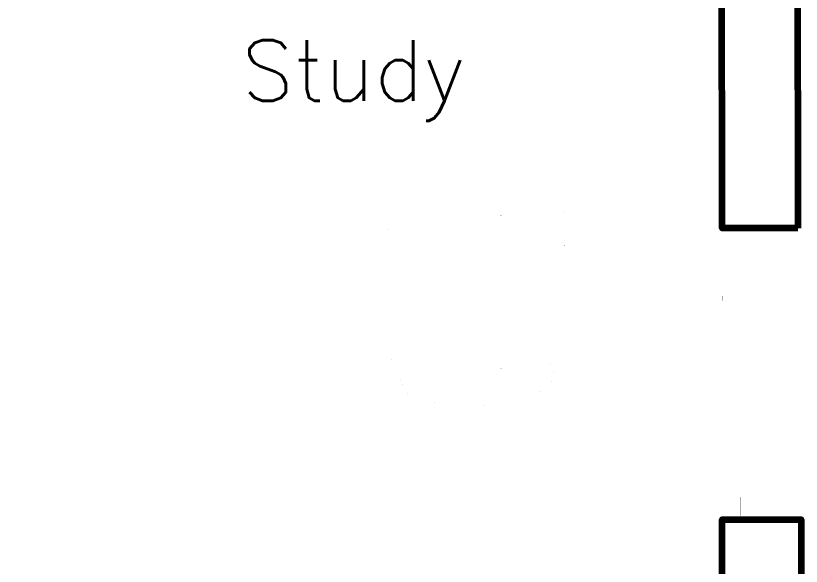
# Model space of a CAD drawing. Header units: metres. Extents: x -6.2 to 4.5, y -5 to 2.9.
# Drawn here: x 1.891 to 4.481, y -0.726 to 1.089 of the extents above; entities that cross this region are included whole.
import ezdxf
from ezdxf.enums import TextEntityAlignment as Align

# ---------------------------------------------------------------- set-up
doc = ezdxf.new("R2010")
doc.units = ezdxf.units.M
doc.header["$LTSCALE"] = 10
doc.layers.get('0').update_dxf_attribs({"linetype": 'CONTINUOUS', "lineweight": 100})
for name, color, linetype, lineweight in [('roomitems', 2, 'CONTINUOUS', 100), ('texts', 5, 'CONTINUOUS', 100), ('walls', 8, 'CONTINUOUS', 100), ('windows', 3, 'CONTINUOUS', 100)]:
    doc.layers.add(name, color=color, linetype=linetype, lineweight=lineweight)
doc.styles.get("Standard").update_dxf_attribs({"font": 'txt', "width": 0.75, "bigfont": 'bigfont.shx'})

# ---------------------------------------------------------------- blocks, each defined once
blk = doc.blocks.new('W-3-2')
at = {"color": 0}
for points, const_width in [([(-400.3, 60), (-480.4, 60)], 0.01), ([(-480.4, 60), (-480.4, 50)], 0.01), ([(-400.3, 60), (-480.4, 60)], 0.01), ([(-473.7, 60), (-480.4, 60)], 0.01), ([(-480.4, 60), (-480.4, 50)], 0.01), ([(-467.1, 60), (-473.7, 60)], 0.01), ([(-460.4, 60), (-467.1, 60)], 0.01), ([(-453.7, 60), (-460.4, 60)], 0.01), ([(-447.1, 60), (-453.7, 60)], 0.01), ([(-440.4, 60), (-447.1, 60)], 0.01), ([(-433.7, 60), (-440.4, 60)], 0.01), ([(-427.1, 60), (-433.7, 60)], 0.01), ([(-420.4, 60), (-427.1, 60)], 0.01), ([(-413.7, 60), (-420.4, 60)], 0.01), ([(-407.1, 60), (-413.7, 60)], 0.01), ([(-400.4, 60), (-407.1, 60)], 0.01), ([(-400.4, 60), (-400.4, 60)], 0.01), ([(-320.3, 60), (-400.3, 60)], 0.01), ([(-320.3, 60), (-400.3, 60)], 0.01), ([(-240.2, 60), (-320.3, 60)], 0.01), ([(-240.2, 60), (-320.3, 60)], 0.01), ([(-160.1, 60), (-240.2, 60)], 0.01), ([(-160.1, 60), (-240.2, 60)], 0.01), ([(-80.1, 60), (-160.1, 60)], 0.01), ([(-80.1, 60), (-160.1, 60)], 0.01), ([(0, 60), (-80.1, 60)], 0.01), ([(0, 60), (-80.1, 60)], 0.01), ([(80.1, 60), (0, 60)], 0.01), ([(80.1, 60), (0, 60)], 0.01), ([(160.1, 60), (80.1, 60)], 0.01), ([(160.1, 60), (80.1, 60)], 0.01), ([(240.2, 60), (160.1, 60)], 0.01), ([(240.2, 60), (160.1, 60)], 0.01), ([(320.3, 60), (240.2, 60)], 0.01), ([(320.3, 60), (240.2, 60)], 0.01), ([(400.3, 60), (320.3, 60)], 0.01), ([(400.3, 60), (320.3, 60)], 0.01), ([(480.4, 60), (400.3, 60)], 0.01), ([(480.4, 60), (400.3, 60)], 0.01), ([(407.1, 60), (400.4, 60)], 0.01), ([(413.7, 60), (407.1, 60)], 0.01), ([(420.4, 60), (413.7, 60)], 0.01), ([(427.1, 60), (420.4, 60)], 0.01), ([(433.7, 60), (427.1, 60)], 0.01), ([(440.4, 60), (433.7, 60)], 0.01), ([(447.1, 60), (440.4, 60)], 0.01), ([(453.7, 60), (447.1, 60)], 0.01), ([(460.4, 60), (453.7, 60)], 0.01), ([(467.1, 60), (460.4, 60)], 0.01), ([(473.7, 60), (467.1, 60)], 0.01), ([(480.4, 60), (473.7, 60)], 0.01), ([(480.4, 50), (480.4, 60)], 0.01), ([(480.4, 60), (480.4, 60)], 0.01), ([(480.4, 50), (480.4, 60)], 0.01), ([(-480.4, 50), (-480.4, 40)], 0.01), ([(-480.4, 50), (-480.4, 40)], 0.01), ([(-480.4, 40), (-480.4, 30)], 0.01), ([(-480.4, 40), (-480.4, 30)], 0.01), ([(-480.4, 30), (-480.4, 20)], 0.01), ([(-480.4, 30), (-480.4, 20)], 0.01), ([(480.4, 40), (480.4, 50)], 0.01), ([(480.4, 40), (480.4, 50)], 0.01), ([(480.4, 30), (480.4, 40)], 0.01), ([(480.4, 30), (480.4, 40)], 0.01), ([(480.4, 20), (480.4, 30)], 0.01), ([(480.4, 20), (480.4, 30)], 0.01), ([(-480.4, 20), (-480.4, 10)], 0.01), ([(-480.4, 20), (-480.4, 10)], 0.01), ([(-480.4, 10), (-480.4, 0)], 0.01), ([(-480.4, 10), (-480.4, 0)], 0.01), ([(-480.4, 0), (-480.4, -10)], 0.01), ([(-480.4, 0), (-480.4, 0)], 0.01), ([(-480.4, 0), (-400.3, 0)], 0.01), ([(-480.4, 0), (-480.4, -10)], 0.01), ([(-480.4, 0), (-480.4, 0)], 0.04), ([(-480.4, 0), (-473.7, 0)], 0.04), ([(-473.7, 0), (-467.1, 0)], 0.04), ([(-467.1, 0), (-460.4, 0)], 0.04), ([(-460.4, 0), (-453.7, 0)], 0.04), ([(-453.7, 0), (-447.1, 0)], 0.04), ([(-447.1, 0), (-440.4, 0)], 0.04), ([(-440.4, 0), (-433.7, 0)], 0.04), ([(-433.7, 0), (-427.1, 0)], 0.04), ([(-427.1, 0), (-420.4, 0)], 0.04), ([(-420.4, 0), (-413.7, 0)], 0.04), ([(-413.7, 0), (-407.1, 0)], 0.04), ([(-407.1, 0), (-400.4, 0)], 0.04), ([(-400.3, 0), (-320.3, 0)], 0.01), ([(-320.3, 0), (-240.2, 0)], 0.01), ([(-240.2, 0), (-160.1, 0)], 0.01), ([(-160.1, 0), (-80.1, 0)], 0.01), ([(-80.1, 0), (0, 0)], 0.01), ([(-40, 0), (-40, 0)], 0.04), ([(-40, 0), (-33.3, 0)], 0.04), ([(-33.3, 0), (-26.7, 0)], 0.04), ([(-26.7, 0), (-20, 0)], 0.04), ([(-20, 0), (-13.3, 0)], 0.04), ([(-13.3, 0), (-6.7, 0)], 0.04), ([(-6.7, 0), (0, 0)], 0.04), ([(0, 0), (80.1, 0)], 0.01), ([(0, 0), (6.7, 0)], 0.04), ([(6.7, 0), (13.3, 0)], 0.04), ([(13.3, 0), (20, 0)], 0.04), ([(20, 0), (26.7, 0)], 0.04), ([(26.7, 0), (33.3, 0)], 0.04), ([(33.3, 0), (40, 0)], 0.04), ([(80.1, 0), (160.1, 0)], 0.01), ([(160.1, 0), (240.2, 0)], 0.01), ([(240.2, 0), (320.3, 0)], 0.01), ([(320.3, 0), (400.3, 0)], 0.01), ([(400.3, 0), (480.4, 0)], 0.01), ([(400.4, 0), (400.4, 0)], 0.04), ([(400.4, 0), (407.1, 0)], 0.04), ([(407.1, 0), (413.7, 0)], 0.04), ([(413.7, 0), (420.4, 0)], 0.04), ([(420.4, 0), (427.1, 0)], 0.04), ([(427.1, 0), (433.7, 0)], 0.04), ([(433.7, 0), (440.4, 0)], 0.04), ([(440.4, 0), (447.1, 0)], 0.04), ([(447.1, 0), (453.7, 0)], 0.04), ([(453.7, 0), (460.4, 0)], 0.04), ([(460.4, 0), (467.1, 0)], 0.04), ([(467.1, 0), (473.7, 0)], 0.04), ([(473.7, 0), (480.4, 0)], 0.04), ([(480.4, 10), (480.4, 20)], 0.01), ([(480.4, 10), (480.4, 20)], 0.01), ([(480.4, 0), (480.4, 10)], 0.01), ([(480.4, 0), (480.4, 10)], 0.01), ([(480.4, -10), (480.4, 0)], 0.01), ([(480.4, -10), (480.4, 0)], 0.01), ([(-480.4, -10), (-480.4, -20)], 0.01), ([(-480.4, -10), (-480.4, -20)], 0.01), ([(-480.4, -20), (-480.4, -30)], 0.01), ([(-480.4, -20), (-480.4, -30)], 0.01), ([(480.4, -20), (480.4, -10)], 0.01), ([(480.4, -20), (480.4, -10)], 0.01), ([(480.4, -30), (480.4, -20)], 0.01), ([(480.4, -30), (480.4, -20)], 0.01), ([(-480.4, -30), (-480.4, -40)], 0.01), ([(-480.4, -30), (-480.4, -40)], 0.01), ([(-480.4, -40), (-480.4, -50)], 0.01), ([(-480.4, -40), (-480.4, -50)], 0.01), ([(-480.4, -50), (-480.4, -60)], 0.01), ([(-480.4, -50), (-480.4, -60)], 0.01), ([(480.4, -40), (480.4, -30)], 0.01), ([(480.4, -40), (480.4, -30)], 0.01), ([(480.4, -50), (480.4, -40)], 0.01), ([(480.4, -50), (480.4, -40)], 0.01), ([(480.4, -60), (480.4, -50)], 0.01), ([(480.4, -60), (480.4, -50)], 0.01), ([(-480.4, -60), (-480.4, -60)], 0.01), ([(-480.4, -60), (-400.3, -60)], 0.01), ([(-480.4, -60), (-480.4, -60)], 0.01), ([(-480.4, -60), (-480.4, -60)], 0.01), ([(-480.4, -60), (-480.4, -60)], 0.01), ([(-480.4, -60), (-480.4, -60)], 0.01), ([(-480.4, -60), (-480.4, -60)], 0.01), ([(-480.4, -60), (-480.4, -60)], 0.01), ([(-480.4, -60), (-480.4, -60)], 0.01), ([(-480.4, -60), (-480.4, -60)], 0.01), ([(-480.4, -60), (-480.4, -60)], 0.01), ([(-480.4, -60), (-480.4, -60)], 0.01), ([(-480.4, -60), (-480.4, -60)], 0.01), ([(-480.4, -60), (-480.4, -60)], 0.01), ([(-480.4, -60), (-480.4, -60)], 0.01), ([(-480.4, -60), (-480.4, -60)], 0.01), ([(-480.4, -60), (-480.4, -60)], 0.01), ([(-480.4, -60), (-400.3, -60)], 0.01), ([(-480.4, -60), (-473.7, -60)], 0.01), ([(-473.7, -60), (-467.1, -60)], 0.01), ([(-467.1, -60), (-460.4, -60)], 0.01), ([(-460.4, -60), (-453.7, -60)], 0.01), ([(-453.7, -60), (-447.1, -60)], 0.01), ([(-447.1, -60), (-440.4, -60)], 0.01), ([(-440.4, -60), (-433.7, -60)], 0.01), ([(-433.7, -60), (-427.1, -60)], 0.01), ([(-427.1, -60), (-420.4, -60)], 0.01), ([(-420.4, -60), (-413.7, -60)], 0.01), ([(-413.7, -60), (-407.1, -60)], 0.01), ([(-407.1, -60), (-400.4, -60)], 0.01), ([(-400.3, -60), (-320.3, -60)], 0.01), ([(-400.3, -60), (-320.3, -60)], 0.01), ([(-320.3, -60), (-240.2, -60)], 0.01), ([(-320.3, -60), (-240.2, -60)], 0.01), ([(-240.2, -60), (-160.1, -60)], 0.01), ([(-240.2, -60), (-160.1, -60)], 0.01), ([(-160.1, -60), (-80.1, -60)], 0.01), ([(-160.1, -60), (-80.1, -60)], 0.01), ([(-80.1, -60), (0, -60)], 0.01), ([(-80.1, -60), (0, -60)], 0.01), ([(0, -60), (80.1, -60)], 0.01), ([(0, -60), (80.1, -60)], 0.01), ([(80.1, -60), (160.1, -60)], 0.01), ([(80.1, -60), (160.1, -60)], 0.01), ([(160.1, -60), (240.2, -60)], 0.01), ([(160.1, -60), (240.2, -60)], 0.01), ([(240.2, -60), (320.3, -60)], 0.01), ([(240.2, -60), (320.3, -60)], 0.01), ([(320.3, -60), (400.3, -60)], 0.01), ([(320.3, -60), (400.3, -60)], 0.01), ([(400.3, -60), (480.4, -60)], 0.01), ([(400.3, -60), (480.4, -60)], 0.01), ([(400.4, -60), (400.4, -60)], 0.01), ([(400.4, -60), (407.1, -60)], 0.01), ([(407.1, -60), (413.7, -60)], 0.01), ([(413.7, -60), (420.4, -60)], 0.01), ([(420.4, -60), (427.1, -60)], 0.01), ([(427.1, -60), (433.7, -60)], 0.01), ([(433.7, -60), (440.4, -60)], 0.01), ([(440.4, -60), (447.1, -60)], 0.01), ([(447.1, -60), (453.7, -60)], 0.01), ([(453.7, -60), (460.4, -60)], 0.01), ([(460.4, -60), (467.1, -60)], 0.01), ([(467.1, -60), (473.7, -60)], 0.01), ([(473.7, -60), (480.4, -60)], 0.01)]:
    blk.add_lwpolyline(points, dxfattribs=dict(at, const_width=const_width))
blk = doc.blocks.new('F-3-1')
at = {"color": 0, "const_width": 0.01}
for points in [[(-768.7, 718.5), (-768.7, 718.5)], [(-768.7, 718.5), (-640.6, 718.5)], [(-768.7, 598.7), (-768.7, 718.5)], [(-768.7, 718.5), (-768.7, 718.5)], [(-768.7, 718.5), (-768.7, 718.5)], [(-640.6, 718.5), (-512.5, 718.5)], [(-512.5, 718.5), (-384.4, 718.5)], [(-384.4, 718.5), (-256.2, 718.5)], [(-256.2, 718.5), (-128.1, 718.5)], [(-128.1, 718.5), (0, 718.5)], [(0, 718.5), (128.1, 718.5)], [(128.1, 718.5), (256.2, 718.5)], [(256.2, 718.5), (384.4, 718.5)], [(384.4, 718.5), (512.5, 718.5)], [(512.5, 718.5), (640.6, 718.5)], [(640.6, 718.5), (768.7, 718.5)], [(768.7, 718.5), (768.7, 598.7)], [(-768.7, 479), (-768.7, 598.7)], [(768.7, 598.7), (768.7, 479)], [(-768.7, 359.2), (-768.7, 479)], [(768.7, 479), (768.7, 359.2)], [(-768.7, 239.5), (-768.7, 359.2)], [(768.7, 359.2), (768.7, 239.5)], [(-768.7, 119.7), (-768.7, 239.5)], [(768.7, 239.5), (768.7, 119.7)], [(-768.7, 0), (-768.7, 119.7)], [(768.7, 119.7), (768.7, 0)], [(-768.7, -119.7), (-768.7, 0)], [(768.7, 0), (768.7, -119.7)], [(-768.7, -239.5), (-768.7, -119.7)], [(768.7, -119.7), (768.7, -239.5)], [(-768.7, -359.2), (-768.7, -239.5)], [(768.7, -239.5), (768.7, -359.2)], [(-768.7, -479), (-768.7, -359.2)], [(768.7, -359.2), (768.7, -479)], [(-768.7, -598.7), (-768.7, -479)], [(768.7, -479), (768.7, -598.7)], [(-768.7, -718.5), (-768.7, -598.7)], [(768.7, -598.7), (768.7, -718.5)], [(-768.7, -718.5), (-768.7, -718.5)], [(-768.7, -718.5), (-640.6, -718.5)], [(-640.6, -718.5), (-768.7, -718.5)], [(-640.6, -718.5), (-512.5, -718.5)], [(-512.5, -718.5), (-640.6, -718.5)], [(-512.5, -718.5), (-384.4, -718.5)], [(-384.4, -718.5), (-512.5, -718.5)], [(-384.4, -718.5), (-256.2, -718.5)], [(-256.2, -718.5), (-384.4, -718.5)], [(-256.2, -718.5), (-128.1, -718.5)], [(-128.1, -718.5), (-256.2, -718.5)], [(-128.1, -718.5), (0, -718.5)], [(0, -718.5), (-128.1, -718.5)], [(0, -718.5), (128.1, -718.5)], [(128.1, -718.5), (0, -718.5)], [(128.1, -718.5), (256.2, -718.5)], [(256.2, -718.5), (128.1, -718.5)], [(256.2, -718.5), (384.4, -718.5)], [(384.4, -718.5), (256.2, -718.5)], [(384.4, -718.5), (512.5, -718.5)], [(512.5, -718.5), (384.4, -718.5)], [(512.5, -718.5), (640.6, -718.5)], [(640.6, -718.5), (512.5, -718.5)], [(640.6, -718.5), (768.7, -718.5)], [(768.7, -718.5), (640.6, -718.5)]]:
    blk.add_lwpolyline(points, dxfattribs=at)
blk = doc.blocks.new('F-3-3')
at = {"color": 0, "const_width": 0.01}
for points in [[(-109, 312.2), (-120, 310.7)], [(-98, 313.5), (-109, 312.2)], [(-87, 314.7), (-98, 313.5)], [(-76.1, 315.7), (-87, 314.7)], [(-65.1, 316.6), (-76.1, 315.7)], [(-54, 317.4), (-65.1, 316.6)], [(-43, 318), (-54, 317.4)], [(-32, 318.5), (-43, 318)], [(-21, 318.8), (-32, 318.5)], [(-9.9, 319), (-21, 318.8)], [(1.1, 319.1), (-9.9, 319)], [(11.2, 319), (0.1, 319.1)], [(0.1, 319.1), (0.2, 319.1)], [(0.2, 319.1), (0.3, 319.1)], [(0.3, 319.1), (0.4, 319.1)], [(0.4, 319.1), (0.4, 319.1)], [(0.4, 319.1), (0.5, 319.1)], [(0.5, 319.1), (0.6, 319.1)], [(0.6, 319.1), (0.7, 319.1)], [(0.7, 319.1), (0.8, 319.1)], [(0.8, 319.1), (0.9, 319.1)], [(0.9, 319.1), (0.9, 319.1)], [(0.9, 319.1), (1, 319.1)], [(1, 319.1), (1.1, 319.1)], [(22.2, 318.8), (11.2, 319)], [(33.2, 318.5), (22.2, 318.8)], [(44.3, 318), (33.2, 318.5)], [(55.3, 317.4), (44.3, 318)], [(66.3, 316.6), (55.3, 317.4)], [(77.3, 315.7), (66.3, 316.6)], [(88.3, 314.7), (77.3, 315.7)], [(99.3, 313.5), (88.3, 314.7)], [(110.2, 312.2), (99.3, 313.5)], [(121.2, 310.7), (110.2, 312.2)], [(-295.6, 302.1), (-295.5, 302.7)], [(-295.6, 301.5), (-295.6, 302.1)], [(-295.6, 298.3), (-295.6, 301.5)], [(-295.6, 295.1), (-295.6, 298.3)], [(-295.6, 291.9), (-295.6, 295.1)], [(-295.6, 288.7), (-295.6, 291.9)], [(-295.5, 285.5), (-295.6, 288.7)], [(-295.5, 302.7), (-295.4, 303.3)], [(-295.5, 282.4), (-295.5, 285.5)], [(-295.4, 303.3), (-295.2, 303.9)], [(-295.2, 303.9), (-294.9, 304.4)], [(-294.9, 304.4), (-294.6, 304.9)], [(-294.6, 304.9), (-294.3, 305.4)], [(-294.3, 305.4), (-293.9, 305.8)], [(-293.9, 305.8), (-293.5, 306.1)], [(-293.5, 306.1), (-293.1, 306.4)], [(-293.1, 306.4), (-292.6, 306.6)], [(-292.6, 306.6), (-292.1, 306.8)], [(-292.1, 306.8), (-285.1, 303.9)], [(-285.1, 303.9), (-278.2, 301.1)], [(-278.2, 301.1), (-271.3, 298.2)], [(-271.3, 298.2), (-264.3, 295.4)], [(-264.3, 295.4), (-257.4, 292.5)], [(-257.4, 292.5), (-250.4, 289.7)], [(-250.4, 289.7), (-243.5, 286.8)], [(-243.5, 286.8), (-236.5, 284)], [(-199, 289.2), (-207, 284.7)], [(-190.8, 293.2), (-199, 289.2)], [(-182.6, 296.8), (-190.8, 293.2)], [(-174.2, 300), (-182.6, 296.8)], [(-165.7, 302.7), (-174.2, 300)], [(-157.1, 305), (-165.7, 302.7)], [(-148.4, 306.8), (-157.1, 305)], [(-139.7, 308.2), (-148.4, 306.8)], [(-130.9, 309.2), (-139.7, 308.2)], [(-120, 310.7), (-130.9, 309.2)], [(132.2, 309.2), (121.2, 310.7)], [(140.9, 308.2), (132.2, 309.2)], [(149.7, 306.8), (140.9, 308.2)], [(158.3, 305), (149.7, 306.8)], [(166.9, 302.7), (158.3, 305)], [(175.4, 300), (166.9, 302.7)], [(183.8, 296.8), (175.4, 300)], [(192, 293.2), (183.8, 296.8)], [(200.2, 289.2), (192, 293.2)], [(208.2, 284.7), (200.2, 289.2)], [(243.8, 286.8), (236.9, 284)], [(250.8, 289.7), (243.8, 286.8)], [(257.7, 292.5), (250.8, 289.7)], [(264.7, 295.4), (257.7, 292.5)], [(271.6, 298.2), (264.7, 295.4)], [(278.6, 301.1), (271.6, 298.2)], [(285.5, 303.9), (278.6, 301.1)], [(292.5, 306.8), (285.5, 303.9)], [(293, 306.6), (292.5, 306.8)], [(293.4, 306.4), (293, 306.6)], [(293.9, 306.1), (293.4, 306.4)], [(294.3, 305.8), (293.9, 306.1)], [(294.7, 305.4), (294.3, 305.8)], [(295, 304.9), (294.7, 305.4)], [(295.3, 304.4), (295, 304.9)], [(295.5, 303.9), (295.3, 304.4)], [(295.7, 303.3), (295.5, 303.9)], [(295.9, 302.7), (295.7, 303.3)], [(296, 302.1), (295.9, 302.7)], [(295.9, 291.9), (296, 295.1)], [(295.9, 288.7), (295.9, 291.9)], [(295.9, 285.5), (295.9, 288.7)], [(295.9, 282.4), (295.9, 285.5)], [(296, 301.5), (296, 302.1)], [(296, 298.3), (296, 301.5)], [(296, 295.1), (296, 298.3)], [(-295.5, 279.2), (-295.5, 282.4)], [(-295.5, 276), (-295.5, 279.2)], [(-295.5, 272.8), (-295.5, 276)], [(-295.4, 269.6), (-295.5, 272.8)], [(-295.4, 266.4), (-295.4, 269.6)], [(-295.4, 263.2), (-295.4, 266.4)], [(-295.4, 262.7), (-295.4, 263.2)], [(-295.3, 262.1), (-295.4, 262.7)], [(-295.2, 261.6), (-295.3, 262.1)], [(-295, 261.1), (-295.2, 261.6)], [(-294.8, 260.7), (-295, 261.1)], [(-294.5, 260.2), (-294.8, 260.7)], [(-294.2, 259.9), (-294.5, 260.2)], [(-293.9, 259.5), (-294.2, 259.9)], [(-293.5, 259.2), (-293.9, 259.5)], [(-293.1, 259), (-293.5, 259.2)], [(-239.4, 259.2), (-240.5, 257.5)], [(-238.3, 260.9), (-239.4, 259.2)], [(-237.1, 262.5), (-238.3, 260.9)], [(-235.9, 264), (-237.1, 262.5)], [(-236.5, 284), (-229.6, 281.1)], [(-234.5, 265.4), (-235.9, 264)], [(-233.1, 266.7), (-234.5, 265.4)], [(-229.6, 260.8), (-233.4, 257.6)], [(-231.6, 267.9), (-233.1, 266.7)], [(-230, 269), (-231.6, 267.9)], [(-222.5, 274.6), (-230, 269)], [(-229.6, 281.1), (-222.6, 278.3)], [(-225.7, 263.8), (-229.6, 260.8)], [(-221.7, 266.4), (-225.7, 263.8)], [(-222.6, 278.3), (-215.7, 275.4)], [(-214.8, 279.9), (-222.5, 274.6)], [(-217.5, 268.8), (-221.7, 266.4)], [(-213.2, 270.8), (-217.5, 268.8)], [(-215.7, 275.4), (-208.8, 272.6)], [(-207, 284.7), (-214.8, 279.9)], [(-208.8, 272.6), (-213.2, 270.8)], [(216.1, 279.9), (208.2, 284.7)], [(216.1, 275.4), (209.1, 272.6)], [(209.1, 272.6), (213.5, 270.8)], [(213.5, 270.8), (217.8, 268.8)], [(223.7, 274.6), (216.1, 279.9)], [(223, 278.3), (216.1, 275.4)], [(217.8, 268.8), (222, 266.4)], [(222, 266.4), (226.1, 263.8)], [(230, 281.1), (223, 278.3)], [(231.3, 269), (223.7, 274.6)], [(226.1, 263.8), (230, 260.8)], [(236.9, 284), (230, 281.1)], [(230, 260.8), (233.7, 257.6)], [(232.8, 267.9), (231.3, 269)], [(234.3, 266.8), (232.8, 267.9)], [(235.8, 265.5), (234.3, 266.8)], [(237.1, 264.1), (235.8, 265.5)], [(238.4, 262.6), (237.1, 264.1)], [(239.6, 261), (238.4, 262.6)], [(240.7, 259.3), (239.6, 261)], [(241.7, 257.6), (240.7, 259.3)], [(293.5, 259), (293.8, 259.2)], [(293.8, 259.2), (294.2, 259.5)], [(294.2, 259.5), (294.6, 259.9)], [(294.6, 259.9), (294.9, 260.2)], [(294.9, 260.2), (295.1, 260.7)], [(295.1, 260.7), (295.3, 261.1)], [(295.3, 261.1), (295.5, 261.6)], [(295.5, 261.6), (295.7, 262.1)], [(295.7, 262.1), (295.7, 262.7)], [(295.7, 262.7), (295.8, 263.2)], [(295.8, 276), (295.9, 279.2)], [(295.8, 272.8), (295.8, 276)], [(295.8, 269.6), (295.8, 272.8)], [(295.8, 266.4), (295.8, 269.6)], [(295.8, 263.2), (295.8, 266.4)], [(295.9, 279.2), (295.9, 282.4)], [(-292.7, 258.8), (-293.1, 259)], [(-292.2, 258.7), (-292.7, 258.8)], [(-288.9, 256.6), (-292.2, 258.7)], [(-285.5, 254.4), (-288.9, 256.6)], [(-282.2, 252.3), (-285.5, 254.4)], [(-278.8, 250.1), (-282.2, 252.3)], [(-275.5, 248), (-278.8, 250.1)], [(-272.1, 245.8), (-275.5, 248)], [(-268.8, 243.7), (-272.1, 245.8)], [(-265.5, 241.5), (-268.8, 243.7)], [(-262.1, 239.4), (-265.5, 241.5)], [(-258.8, 237.3), (-262.1, 239.4)], [(-255.4, 235.1), (-258.8, 237.3)], [(-252.1, 233), (-255.4, 235.1)], [(-249.5, 237.7), (-252.1, 233)], [(-246.6, 242.1), (-249.5, 237.7)], [(-247.3, 235.9), (-248.5, 231.3)], [(-246, 240.5), (-247.3, 235.9)], [(-243.6, 246.4), (-246.6, 242.1)], [(-244.8, 245.1), (-246, 240.5)], [(-243.5, 249.7), (-244.8, 245.1)], [(-240.4, 250.4), (-243.6, 246.4)], [(-242.9, 251.7), (-243.5, 249.7)], [(-242.2, 253.7), (-242.9, 251.7)], [(-241.4, 255.6), (-242.2, 253.7)], [(-240.5, 257.5), (-241.4, 255.6)], [(-236.9, 254.1), (-240.4, 250.4)], [(-233.4, 257.6), (-236.9, 254.1)], [(233.7, 257.6), (237.3, 254.1)], [(237.3, 254.1), (240.7, 250.4)], [(240.7, 250.4), (244, 246.4)], [(242.6, 255.7), (241.7, 257.6)], [(243.4, 253.8), (242.6, 255.7)], [(244.1, 251.8), (243.4, 253.8)], [(244, 246.4), (247, 242.1)], [(244.7, 249.7), (244.1, 251.8)], [(246, 245.1), (244.7, 249.7)], [(247.2, 240.5), (246, 245.1)], [(247, 242.1), (249.8, 237.7)], [(248.5, 235.9), (247.2, 240.5)], [(249.7, 231.3), (248.5, 235.9)], [(249.8, 237.7), (252.4, 233)], [(252.4, 233), (255.8, 235.1)], [(255.8, 235.1), (259.1, 237.3)], [(259.1, 237.3), (262.5, 239.4)], [(262.5, 239.4), (265.8, 241.5)], [(265.8, 241.5), (269.2, 243.7)], [(269.2, 243.7), (272.5, 245.8)], [(272.5, 245.8), (275.9, 248)], [(275.9, 248), (279.2, 250.1)], [(279.2, 250.1), (282.5, 252.3)], [(282.5, 252.3), (285.9, 254.4)], [(285.9, 254.4), (289.2, 256.6)], [(289.2, 256.6), (292.6, 258.7)], [(292.6, 258.7), (293, 258.8)], [(293, 258.8), (293.5, 259)], [(-254.8, 208.2), (-256.1, 203.6)], [(-253.5, 212.8), (-254.8, 208.2)], [(-252.3, 217.4), (-253.5, 212.8)], [(-251, 222), (-252.3, 217.4)], [(-252.1, 233), (-252.1, 233)], [(-249.8, 226.7), (-251, 222)], [(-248.5, 231.3), (-249.8, 226.7)], [(251, 226.7), (249.7, 231.3)], [(252.3, 222), (251, 226.7)], [(253.5, 217.4), (252.3, 222)], [(252.4, 233), (252.4, 233)], [(254.8, 212.8), (253.5, 217.4)], [(256, 208.2), (254.8, 212.8)], [(257.3, 203.6), (256, 208.2)], [(-260.6, 185.5), (-267.1, 180.1)], [(-253.5, 189.9), (-260.6, 185.5)], [(-257.3, 199), (-258.6, 194.4)], [(-258.6, 194.4), (-258.3, 192.5)], [(-258.3, 192.5), (-257.8, 190.6)], [(-257.8, 190.6), (-257.2, 188.8)], [(-256.1, 203.6), (-257.3, 199)], [(-257.2, 188.8), (-256.4, 187.1)], [(-256.4, 187.1), (-255.5, 185.6)], [(-255.5, 185.6), (-254.5, 184.2)], [(-254.5, 184.2), (-253.4, 182.9)], [(-245.9, 193.1), (-253.5, 189.9)], [(-253.4, 182.9), (-252.1, 181.8)], [(-252.1, 181.8), (-250.8, 180.8)], [(-238, 195.1), (-245.9, 193.1)], [(-229.7, 195.8), (-238, 195.1)], [(-191.2, 195.7), (-229.7, 195.8)], [(-152.8, 195.7), (-191.2, 195.7)], [(-160.7, 179.7), (-147.5, 182)], [(-114.4, 195.7), (-152.8, 195.7)], [(-147.5, 182), (-134.3, 184.2)], [(-134.3, 184.2), (-121.1, 186.2)], [(-121.1, 186.2), (-107.9, 188)], [(-75.9, 195.6), (-114.4, 195.7)], [(-107.9, 188), (-94.7, 189.5)], [(-94.7, 189.5), (-81.4, 190.9)], [(-81.4, 190.9), (-68.2, 192.1)], [(-37.5, 195.6), (-75.9, 195.6)], [(-68.2, 192.1), (-54.9, 193)], [(-54.9, 193), (-41.7, 193.8)], [(-41.7, 193.8), (-28.4, 194.3)], [(1, 195.5), (-37.5, 195.6)], [(-28.4, 194.3), (-15.1, 194.6)], [(-15.1, 194.6), (-1.8, 194.7)], [(39.4, 195.5), (1, 195.5)], [(3.1, 194.7), (3.1, 194.7)], [(3.1, 194.7), (16.4, 194.6)], [(16.4, 194.6), (29.7, 194.3)], [(29.7, 194.3), (43, 193.8)], [(77.9, 195.5), (39.4, 195.5)], [(43, 193.8), (56.2, 193.1)], [(56.2, 193.1), (69.5, 192.1)], [(69.5, 192.1), (82.8, 191)], [(116.3, 195.4), (77.9, 195.5)], [(82.8, 191), (96, 189.6)], [(96, 189.6), (109.2, 188)], [(109.2, 188), (122.4, 186.3)], [(154.8, 195.4), (116.3, 195.4)], [(122.4, 186.3), (135.6, 184.3)], [(135.6, 184.3), (148.8, 182.1)], [(148.8, 182.1), (161.9, 179.7)], [(193.2, 195.4), (154.8, 195.4)], [(231.6, 195.3), (193.2, 195.4)], [(239.9, 194.6), (231.6, 195.3)], [(231.6, 195.3), (231.6, 195.3)], [(231.6, 195.3), (231.6, 195.3)], [(231.6, 195.3), (231.6, 195.3)], [(231.6, 195.3), (231.6, 195.3)], [(231.6, 195.3), (231.6, 195.3)], [(231.6, 195.3), (231.6, 195.3)], [(231.6, 195.3), (231.6, 195.3)], [(231.6, 195.3), (231.6, 195.3)], [(231.6, 195.3), (231.6, 195.3)], [(231.6, 195.3), (231.6, 195.3)], [(231.6, 195.3), (231.6, 195.3)], [(231.6, 195.3), (231.6, 195.3)], [(247.9, 192.6), (239.9, 194.6)], [(255.4, 189.3), (247.9, 192.6)], [(252, 180.8), (253.4, 181.8)], [(253.4, 181.8), (254.6, 182.9)], [(254.6, 182.9), (255.7, 184.2)], [(262.5, 184.9), (255.4, 189.3)], [(255.7, 184.2), (256.7, 185.6)], [(256.7, 185.6), (257.6, 187.1)], [(258.5, 199), (257.3, 203.6)], [(257.6, 187.1), (258.4, 188.8)], [(258.4, 188.8), (259, 190.6)], [(259.8, 194.4), (258.5, 199)], [(259, 190.6), (259.5, 192.5)], [(259.5, 192.5), (259.8, 194.4)], [(269, 179.5), (262.5, 184.9)], [(-282.5, 158.5), (-286.1, 149.8)], [(-278.1, 166.5), (-282.5, 158.5)], [(-273, 173.8), (-278.1, 166.5)], [(-267.1, 180.1), (-273, 173.8)], [(-250.8, 180.8), (-249.4, 180.1)], [(-249.4, 180.1), (-247.9, 179.5)], [(-247.9, 179.5), (-246.3, 179.1)], [(-246.3, 179.1), (-243.4, 178.1)], [(-243.4, 178.1), (-240.4, 177.2)], [(-240.4, 177.2), (-237.5, 176.5)], [(-237.5, 176.5), (-234.5, 175.8)], [(-234.5, 175.8), (-231.5, 175.2)], [(-231.5, 175.2), (-228.5, 174.8)], [(-228.5, 174.8), (-225.5, 174.4)], [(-225.5, 174.4), (-222.4, 174.1)], [(-222.4, 174.1), (-219.4, 174)], [(-219.4, 174), (-216.4, 173.9)], [(-216.4, 173.9), (-213.4, 173.9)], [(-213.4, 173.9), (-210.3, 174.1)], [(-210.3, 174.1), (-206.2, 174.1)], [(-206.2, 174.1), (-202, 174.2)], [(-202, 174.2), (-197.9, 174.4)], [(-197.9, 174.4), (-193.7, 174.7)], [(-193.7, 174.7), (-189.6, 175.1)], [(-189.6, 175.1), (-185.4, 175.5)], [(-185.4, 175.5), (-181.3, 176)], [(-181.3, 176), (-177.1, 176.6)], [(-177.1, 176.6), (-173, 177.3)], [(-173, 177.3), (-168.9, 178)], [(-168.9, 178), (-164.8, 178.8)], [(-164.8, 178.8), (-160.7, 179.7)], [(161.9, 179.7), (166, 178.8)], [(166, 178.8), (170.1, 178)], [(170.1, 178), (174.2, 177.3)], [(174.2, 177.3), (178.4, 176.6)], [(178.4, 176.6), (182.5, 176.1)], [(182.5, 176.1), (186.6, 175.6)], [(186.6, 175.6), (190.8, 175.1)], [(190.8, 175.1), (194.9, 174.8)], [(194.9, 174.8), (199.1, 174.5)], [(199.1, 174.5), (203.3, 174.3)], [(203.3, 174.3), (207.4, 174.2)], [(207.4, 174.2), (211.6, 174.1)], [(211.6, 174.1), (214.6, 173.9)], [(214.6, 173.9), (217.6, 173.9)], [(217.6, 173.9), (220.7, 174)], [(220.7, 174), (223.7, 174.1)], [(223.7, 174.1), (226.7, 174.4)], [(226.7, 174.4), (229.7, 174.8)], [(229.7, 174.8), (232.7, 175.2)], [(232.7, 175.2), (235.7, 175.8)], [(235.7, 175.8), (238.7, 176.5)], [(238.7, 176.5), (241.6, 177.2)], [(241.6, 177.2), (244.6, 178.1)], [(244.6, 178.1), (247.5, 179.1)], [(247.5, 179.1), (249.1, 179.5)], [(249.1, 179.5), (250.6, 180.1)], [(250.6, 180.1), (252, 180.8)], [(274.8, 173.1), (269, 179.5)], [(280, 165.9), (274.8, 173.1)], [(284.4, 157.8), (280, 165.9)], [(287.9, 149.1), (284.4, 157.8)], [(-290.4, 130.7), (-291, 120.5)], [(-288.7, 140.5), (-290.4, 130.7)], [(-286.1, 149.8), (-288.7, 140.5)], [(290.5, 139.8), (287.9, 149.1)], [(292.1, 130), (290.5, 139.8)], [(292.7, 119.7), (292.1, 130)], [(-291, 120.5), (-291, 91)], [(292.6, 90.3), (292.7, 119.7)], [(-291, 91), (-291.1, 61.6)], [(292.6, 60.8), (292.6, 90.3)], [(-291.1, 61.6), (-291.1, 32.2)], [(292.5, 31.4), (292.6, 60.8)], [(-291.1, 32.2), (-291.2, 2.7)], [(292.5, 2), (292.5, 31.4)], [(-291.2, 2.7), (-291.2, -26.7)], [(292.4, -27.5), (292.5, 2)], [(-291.2, -26.7), (-291.3, -56.2)], [(292.4, -56.9), (292.4, -27.5)], [(-291.3, -56.2), (-291.3, -85.6)], [(292.3, -86.4), (292.4, -56.9)], [(-291.3, -85.6), (-291.4, -115.1)], [(292.3, -115.8), (292.3, -86.4)], [(-291.4, -115.1), (-291.4, -144.5)], [(292.2, -145.2), (292.3, -115.8)], [(-291.4, -144.5), (-291.5, -173.9)], [(292.2, -174.7), (292.2, -145.2)], [(-291.5, -173.9), (-291.5, -203.4)], [(292.1, -204.1), (292.2, -174.7)], [(-291.5, -203.4), (-291.6, -232.8)], [(292.1, -233.6), (292.1, -204.1)], [(-291.6, -232.8), (-291, -243.1)], [(-291, -243.1), (-289.4, -252.9)], [(-289.4, -252.9), (-286.8, -262.2)], [(287.2, -262.9), (289.9, -253.6)], [(289.9, -253.6), (291.5, -243.8)], [(291.5, -243.8), (292.1, -233.6)], [(-296.1, -277.9), (-295.9, -276.9)], [(-296.1, -278.9), (-296.1, -277.9)], [(-296.1, -281.6), (-296.1, -278.9)], [(-296.1, -284.4), (-296.1, -281.6)], [(-296.1, -287.1), (-296.1, -284.4)], [(-295.9, -276.9), (-295.6, -275.9)], [(-295.6, -275.9), (-295.3, -275.1)], [(-295.3, -275.1), (-294.8, -274.3)], [(-294.8, -274.3), (-294.3, -273.5)], [(-294.3, -273.5), (-293.7, -272.9)], [(-293.7, -272.9), (-293, -272.4)], [(-293, -272.4), (-292.3, -271.9)], [(-292.3, -271.9), (-291.5, -271.6)], [(-291.5, -271.6), (-290.7, -271.4)], [(-290.7, -271.4), (-289.9, -271.4)], [(-289.9, -271.4), (-287.8, -271.4)], [(-287.8, -271.4), (-285.6, -271.4)], [(-286.8, -262.2), (-283.3, -270.9)], [(-285.6, -271.4), (-283.5, -271.4)], [(-283.5, -271.4), (-281.4, -271.4)], [(-283.3, -270.9), (-278.9, -278.9)], [(-281.4, -271.4), (-279.3, -271.4)], [(-279.3, -271.4), (-277.2, -271.4)], [(-278.9, -278.9), (-273.7, -286.2)], [(-277.2, -271.4), (-275, -271.4)], [(-275, -271.4), (-272.9, -271.4)], [(-272.9, -271.4), (-270.8, -271.4)], [(-270.8, -271.4), (-268.7, -271.4)], [(-268.7, -271.4), (-266.6, -271.4)], [(-266.6, -271.4), (-264.4, -271.4)], [(-264.4, -271.4), (-264.4, -274.7)], [(-264.4, -274.7), (-264.4, -278.1)], [(-264.4, -278.1), (-264.4, -281.5)], [(-264.4, -281.5), (-264.4, -284.8)], [(-264.4, -284.8), (-264.4, -288.2)], [(266.2, -271.4), (264.1, -271.4)], [(264.1, -271.4), (264.1, -274.7)], [(264.1, -274.7), (264.1, -278.1)], [(264.1, -278.1), (264.1, -281.5)], [(264.1, -281.5), (264.1, -284.8)], [(264.1, -284.8), (264.1, -288.2)], [(268.3, -271.4), (266.2, -271.4)], [(270.4, -271.4), (268.3, -271.4)], [(272.6, -271.4), (270.4, -271.4)], [(274.7, -271.4), (272.6, -271.4)], [(274.1, -286.9), (279.2, -279.6)], [(276.8, -271.4), (274.7, -271.4)], [(278.9, -271.4), (276.8, -271.4)], [(281, -271.4), (278.9, -271.4)], [(279.2, -279.6), (283.6, -271.6)], [(283.2, -271.4), (281, -271.4)], [(285.3, -271.4), (283.2, -271.4)], [(283.6, -271.6), (287.2, -262.9)], [(287.4, -271.4), (285.3, -271.4)], [(289.5, -271.4), (287.4, -271.4)], [(290.4, -271.4), (289.5, -271.4)], [(291.2, -271.6), (290.4, -271.4)], [(291.9, -271.9), (291.2, -271.6)], [(292.7, -272.4), (291.9, -271.9)], [(293.3, -272.9), (292.7, -272.4)], [(293.9, -273.5), (293.3, -272.9)], [(294.5, -274.3), (293.9, -273.5)], [(294.9, -275.1), (294.5, -274.3)], [(295.3, -275.9), (294.9, -275.1)], [(295.5, -276.9), (295.3, -275.9)], [(295.7, -277.9), (295.5, -276.9)], [(295.8, -278.9), (295.7, -277.9)], [(295.8, -281.6), (295.8, -278.9)], [(295.8, -284.4), (295.8, -281.6)], [(295.8, -287.1), (295.8, -284.4)], [(-296.1, -289.8), (-296.1, -287.1)], [(-296.1, -292.6), (-296.1, -289.8)], [(-296.1, -295.3), (-296.1, -292.6)], [(-296.1, -298), (-296.1, -295.3)], [(-296.1, -300.8), (-296.1, -298)], [(-296.1, -303.5), (-296.1, -300.8)], [(-296.1, -306.2), (-296.1, -303.5)], [(-296.1, -309), (-296.1, -306.2)], [(-296.1, -311.7), (-296.1, -309)], [(-273.7, -286.2), (-267.9, -292.6)], [(-267.9, -292.6), (-261.4, -298)], [(-264.4, -288.2), (-264.4, -291.5)], [(-264.4, -291.5), (-264.4, -294.9)], [(-264.4, -294.9), (-264.4, -298.3)], [(-264.4, -298.3), (-264.4, -301.6)], [(-264.4, -301.6), (-264.4, -305)], [(-264.4, -305), (-264.4, -308.4)], [(-264.4, -308.4), (-264.4, -311.7)], [(-261.4, -298), (-254.3, -302.4)], [(-254.3, -302.4), (-246.8, -305.7)], [(-246.8, -305.7), (-238.8, -307.7)], [(-238.8, -307.7), (-230.5, -308.4)], [(-230.5, -308.4), (-230.5, -308.4)], [(-230.5, -308.4), (-192.1, -308.4)], [(-230.5, -308.4), (-230.5, -308.4)], [(-230.5, -308.4), (-230.5, -308.4)], [(-230.5, -308.4), (-230.5, -308.4)], [(-230.5, -308.4), (-230.5, -308.4)], [(-230.5, -308.4), (-230.5, -308.4)], [(-230.5, -308.4), (-230.5, -308.4)], [(-230.5, -308.4), (-230.5, -308.4)], [(-230.5, -308.4), (-230.5, -308.4)], [(-230.5, -308.4), (-230.5, -308.4)], [(-230.5, -308.4), (-230.5, -308.4)], [(-230.5, -308.4), (-230.5, -308.4)], [(-230.5, -308.4), (-230.5, -308.4)], [(-230.5, -308.4), (-230.5, -308.4)], [(-230.5, -308.4), (-230.5, -308.4)], [(-230.5, -308.4), (-230.5, -308.4)], [(-230.5, -308.4), (-230.5, -308.4)], [(-230.5, -308.4), (-230.5, -308.4)], [(-230.5, -308.4), (-230.5, -308.4)], [(-230.5, -308.4), (-230.5, -308.4)], [(-230.5, -308.4), (-230.5, -308.4)], [(-230.5, -308.4), (-230.5, -308.4)], [(-230.5, -308.4), (-230.5, -308.4)], [(-230.5, -308.4), (-230.5, -308.4)], [(-230.5, -308.4), (-230.5, -308.4)], [(-230.5, -308.4), (-230.5, -308.4)], [(-230.5, -308.4), (-230.5, -308.4)], [(-192.1, -308.4), (-153.7, -308.5)], [(-153.7, -308.5), (-115.2, -308.5)], [(-115.2, -308.5), (-76.8, -308.6)], [(-76.8, -308.6), (-38.3, -308.6)], [(-38.3, -308.6), (0.1, -308.6)], [(0.1, -308.6), (38.6, -308.7)], [(38.6, -308.7), (77, -308.7)], [(77, -308.7), (115.5, -308.7)], [(115.5, -308.7), (153.9, -308.8)], [(153.9, -308.8), (192.3, -308.8)], [(192.3, -308.8), (230.8, -308.9)], [(230.8, -308.9), (239.1, -308.2)], [(239.1, -308.2), (247, -306.2)], [(247, -306.2), (254.6, -303)], [(254.6, -303), (261.7, -298.6)], [(261.7, -298.6), (268.2, -293.2)], [(264.1, -288.2), (264.1, -291.5)], [(264.1, -291.5), (264.1, -294.9)], [(264.1, -294.9), (264.1, -298.3)], [(264.1, -298.3), (264.1, -301.6)], [(264.1, -301.6), (264.1, -305)], [(264.1, -305), (264.1, -308.4)], [(264.1, -308.4), (264.1, -311.7)], [(268.2, -293.2), (274.1, -286.9)], [(295.8, -289.8), (295.8, -287.1)], [(295.8, -292.6), (295.8, -289.8)], [(295.8, -295.3), (295.8, -292.6)], [(295.8, -298), (295.8, -295.3)], [(295.8, -300.8), (295.8, -298)], [(295.8, -303.5), (295.8, -300.8)], [(295.8, -306.2), (295.8, -303.5)], [(295.8, -309), (295.8, -306.2)], [(295.8, -311.7), (295.8, -309)], [(-296.1, -312.7), (-296.1, -311.7)], [(-295.9, -313.7), (-296.1, -312.7)], [(-295.7, -314.6), (-295.9, -313.7)], [(-295.3, -315.5), (-295.7, -314.6)], [(-294.9, -316.3), (-295.3, -315.5)], [(-294.4, -317), (-294.9, -316.3)], [(-293.8, -317.7), (-294.4, -317)], [(-293.1, -318.2), (-293.8, -317.7)], [(-292.4, -318.6), (-293.1, -318.2)], [(-291.7, -319), (-292.4, -318.6)], [(-290.8, -319.2), (-291.7, -319)], [(-290, -319.3), (-290.8, -319.2)], [(-288.4, -319.3), (-290, -319.3)], [(-290, -319.3), (-290, -319.3)], [(-290, -319.3), (-290, -319.3)], [(-290, -319.3), (-290, -319.3)], [(-290, -319.3), (-290, -319.3)], [(-290, -319.3), (-290, -319.3)], [(-290, -319.3), (-290, -319.3)], [(-290, -319.3), (-290, -319.3)], [(-290, -319.3), (-290, -319.3)], [(-290, -319.3), (-290, -319.3)], [(-290, -319.3), (-290, -319.3)], [(-290, -319.3), (-290, -319.3)], [(-290, -319.3), (-290, -319.3)], [(-286.8, -319.3), (-288.4, -319.3)], [(-285.2, -319.3), (-286.8, -319.3)], [(-283.6, -319.3), (-285.2, -319.3)], [(-282, -319.3), (-283.6, -319.3)], [(-280.3, -319.3), (-282, -319.3)], [(-278.7, -319.3), (-280.3, -319.3)], [(-277.1, -319.3), (-278.7, -319.3)], [(-275.5, -319.3), (-277.1, -319.3)], [(-273.9, -319.3), (-275.5, -319.3)], [(-272.3, -319.3), (-273.9, -319.3)], [(-270.7, -319.3), (-272.3, -319.3)], [(-270.7, -319.3), (-270.7, -319.3)], [(-269.9, -319.2), (-270.7, -319.3)], [(-270.7, -319.3), (-270.7, -319.3)], [(-270.7, -319.3), (-270.7, -319.3)], [(-270.7, -319.3), (-270.7, -319.3)], [(-270.7, -319.3), (-270.7, -319.3)], [(-270.7, -319.3), (-270.7, -319.3)], [(-270.7, -319.3), (-270.7, -319.3)], [(-270.7, -319.3), (-270.7, -319.3)], [(-270.7, -319.3), (-270.7, -319.3)], [(-270.7, -319.3), (-270.7, -319.3)], [(-270.7, -319.3), (-270.7, -319.3)], [(-270.7, -319.3), (-270.7, -319.3)], [(-270.7, -319.3), (-270.7, -319.3)], [(-270.7, -319.3), (-270.7, -319.3)], [(-270.7, -319.3), (-270.7, -319.3)], [(-269.1, -319), (-269.9, -319.2)], [(-268.3, -318.7), (-269.1, -319)], [(-267.6, -318.2), (-268.3, -318.7)], [(-267, -317.7), (-267.6, -318.2)], [(-266.4, -317.1), (-267, -317.7)], [(-265.8, -316.3), (-266.4, -317.1)], [(-265.4, -315.5), (-265.8, -316.3)], [(-265, -314.7), (-265.4, -315.5)], [(-264.7, -313.7), (-265, -314.7)], [(-264.5, -312.8), (-264.7, -313.7)], [(-264.4, -311.7), (-264.5, -312.8)], [(264.1, -311.7), (264.2, -312.8)], [(264.2, -312.8), (264.3, -313.7)], [(264.3, -313.7), (264.6, -314.7)], [(264.6, -314.7), (265, -315.5)], [(265, -315.5), (265.5, -316.3)], [(265.5, -316.3), (266, -317.1)], [(266, -317.1), (266.6, -317.7)], [(266.6, -317.7), (267.2, -318.2)], [(267.2, -318.2), (268, -318.7)], [(268, -318.7), (268.7, -319)], [(268.7, -319), (269.5, -319.2)], [(269.5, -319.2), (270.3, -319.3)], [(270.3, -319.3), (270.3, -319.3)], [(270.3, -319.3), (271.9, -319.3)], [(270.3, -319.3), (270.3, -319.3)], [(270.3, -319.3), (270.3, -319.3)], [(270.3, -319.3), (270.3, -319.3)], [(270.3, -319.3), (270.3, -319.3)], [(270.3, -319.3), (270.3, -319.3)], [(270.3, -319.3), (270.3, -319.3)], [(270.3, -319.3), (270.3, -319.3)], [(270.3, -319.3), (270.3, -319.3)], [(270.3, -319.3), (270.3, -319.3)], [(270.3, -319.3), (270.3, -319.3)], [(270.3, -319.3), (270.3, -319.3)], [(270.3, -319.3), (270.3, -319.3)], [(270.3, -319.3), (270.3, -319.3)], [(270.3, -319.3), (270.3, -319.3)], [(271.9, -319.3), (273.5, -319.3)], [(273.5, -319.3), (275.1, -319.3)], [(275.1, -319.3), (276.8, -319.3)], [(276.8, -319.3), (278.4, -319.3)], [(278.4, -319.3), (280, -319.3)], [(280, -319.3), (281.6, -319.3)], [(281.6, -319.3), (283.2, -319.3)], [(283.2, -319.3), (284.8, -319.3)], [(284.8, -319.3), (286.4, -319.3)], [(286.4, -319.3), (288, -319.3)], [(288, -319.3), (289.6, -319.3)], [(289.6, -319.3), (290.5, -319.2)], [(290.5, -319.2), (291.3, -319)], [(291.3, -319), (292, -318.7)], [(292, -318.7), (292.8, -318.2)], [(292.8, -318.2), (293.4, -317.7)], [(293.4, -317.7), (294, -317.1)], [(294, -317.1), (294.5, -316.3)], [(294.5, -316.3), (294.9, -315.5)], [(294.9, -315.5), (295.3, -314.7)], [(295.3, -314.7), (295.5, -313.7)], [(295.5, -313.7), (295.7, -312.8)], [(295.7, -312.8), (295.8, -311.7)], [(295.8, -311.7), (295.8, -311.7)], [(295.8, -311.7), (295.8, -311.7)], [(295.8, -311.7), (295.8, -311.7)], [(295.8, -311.7), (295.8, -311.7)], [(295.8, -311.7), (295.8, -311.7)], [(295.8, -311.7), (295.8, -311.7)], [(295.8, -311.7), (295.8, -311.7)], [(295.8, -311.7), (295.8, -311.7)], [(295.8, -311.7), (295.8, -311.7)], [(295.8, -311.7), (295.8, -311.7)], [(295.8, -311.7), (295.8, -311.7)], [(295.8, -311.7), (295.8, -311.7)]]:
    blk.add_lwpolyline(points, dxfattribs=at)

msp = doc.modelspace()

# ---------------------------------------------------------------- linework, layer by layer
at = {"layer": 'walls'}
for points in [[(4.47, 0.388), (4.22, 0.388), (4.219, 1.299), (4.469, 1.299)], [(4.481, -1.639), (4.231, -1.639), (4.231, -1.356), (0.658, -1.354), (0.658, -0.717), (0.788, -0.717), (0.788, -1.236), (4.221, -1.236), (4.22, -0.572), (4.481, -0.572)]]:
    msp.add_lwpolyline(points, close=True, dxfattribs=at)

# ---------------------------------------------------------------- block references
at = {"layer": 'roomitems', "xscale": 0.001, "yscale": 0.001}
for name, p, rotation in [('F-3-1', (3.5012, 0.7935), -90.00021046), ('F-3-3', (3.4088, 0.1228), -179.99984796)]:
    msp.add_blockref(name, p, dxfattribs=dict(at, rotation=rotation))
at = {"layer": 'windows', "xscale": 0.001, "yscale": 0.001, "rotation": -89.96288256}
msp.add_blockref('W-3-2', (4.2803, -0.0922), dxfattribs=at)

# ---------------------------------------------------------------- texts
at = {"layer": 'texts'}
msp.add_text('Study', height=0.2, dxfattribs=at).set_placement((3.0047, 0.9084), align=Align.MIDDLE_CENTER)

doc.saveas('drawing.dxf')
